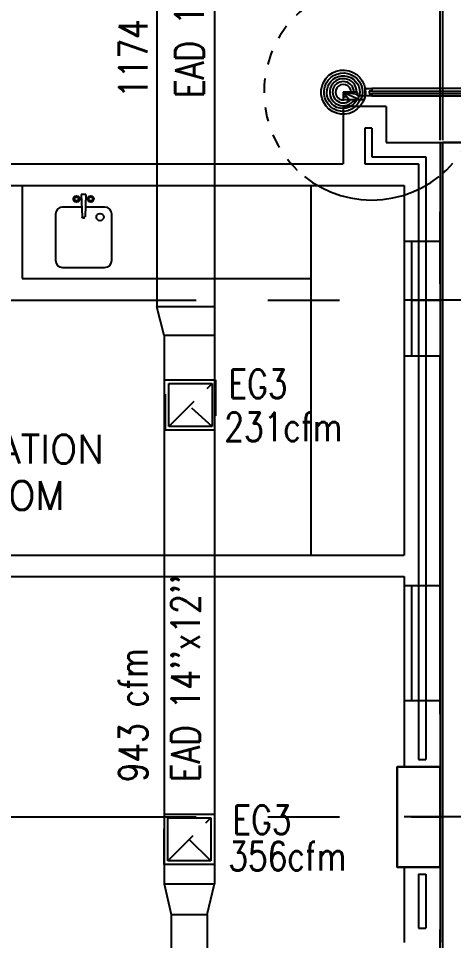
# Model space of a CAD drawing. Extents: x 417866029 to 417866302, y 43498045 to 43498122.
# Drawn here: x 417866050.46 to 417866053.5, y 43498094.93 to 43498101.35 of the extents above; entities that cross this region are included whole.
import ezdxf
from ezdxf.enums import TextEntityAlignment as Align

# ---------------------------------------------------------------- set-up
doc = ezdxf.new("R2010")
doc.units = 0
doc.header["$MEASUREMENT"] = 0
doc.linetypes.add('CENTERX2', pattern=[4, 2.5, -0.5, 0.5, -0.5])
doc.linetypes.add('HIDDEN', pattern=[0.375, 0.25, -0.125])
for name, color, linetype in [('AXES', 11, 'CENTERX2'), ('COL', 7, 'CONTINUOUS'), ('DOOR', 9, 'CONTINUOUS'), ('EXDUCT', 10, 'CONTINUOUS'), ('HAT', 11, 'CONTINUOUS'), ('INSUL', 9, 'CONTINUOUS'), ('M-EGU.', 2, 'CONTINUOUS'), ('M-TEXT', 2, 'CONTINUOUS'), ('NON-MEDICAL', 9, 'CONTINUOUS'), ('RM-NAME', 9, 'CONTINUOUS'), ('ROOF', 9, 'CONTINUOUS'), ('WALL', 9, 'CONTINUOUS'), ('WIN', 9, 'CONTINUOUS')]:
    doc.layers.add(name, color=color, linetype=linetype)
doc.styles.add('ROMANS', font='ROMANS.shx', dxfattribs={"width": 0.6})

# ---------------------------------------------------------------- blocks, each defined once
blk = doc.blocks.new('A$C1DFA4FE8')
at = {"layer": 'DOOR', "color": 0, "linetype": 'ByBlock'}
for p, q in [((0.4128956971253501, 1630.930816745182), (0.4128956971253501, 1580.930816745182)), ((0.4128956971253501, 1580.930816745182), (0.4128956971253501, 1630.930816745182)), ((50.41289569712535, 1630.930816745182), (0.4128956971253501, 1630.930816745182)), ((30.41289569712535, 1613.930816745182), (30.41289569712535, 1597.930816745182)), ((50.41289569712535, 1613.930816745211), (30.41289569712535, 1613.930816745211)), ((50.41289569712535, 1630.930816745182), (50.41289569712535, 1613.930816745211)), ((750.4128956971254, 1613.930816745211), (750.4128956971254, 1630.930816745211)), ((750.4128956971254, 1630.930816745211), (800.4128956971254, 1630.930816745211)), ((770.4128956971254, 1613.930816745211), (750.4128956971254, 1613.930816745211)), ((770.4128956971254, 1597.930816745211), (770.4128956971254, 1613.930816745211)), ((950.4128956971254, 1655.930816745211), (800.4128956971254, 1655.930816745211)), ((800.4128956971254, 1655.930816745211), (800.4128956971254, 1630.930816745211)), ((800.4128956971254, 1580.930816745211), (800.4128956971254, 1630.930816745211)), ((800.4128956971254, 1630.930816745211), (850.4128956971254, 1630.930816745211)), ((850.4128956971254, 1630.930816745211), (850.4128956971254, 1605.930816745211)), ((950.4128956971254, 1605.930816745211), (950.4128956971254, 1655.930816745211)), ((50.41289569712535, 1580.930816745182), (0.4128956970962463, 1580.930816745706)), ((50.41289569712535, 1597.930816745182), (30.41289569712535, 1597.930816745182)), ((50.41289569712535, 1597.930816745182), (50.41289569712535, 1580.930816745182)), ((750.4128956971254, 1580.930816745211), (750.4128956971254, 1597.930816745211)), ((750.4128956971254, 1597.930816745211), (770.4128956971254, 1597.930816745211)), ((800.4128956971254, 1580.930816745211), (750.4128956971254, 1580.930816745211)), ((850.4128956971254, 1605.930816745211), (950.4128956971254, 1605.930816745211)), ((0.4128956971253501, 80.93081674524001), (0.4128956971253501, 130.93081674524)), ((0.4128956971253501, 130.93081674524), (0.4128956971253501, 80.93081674524001)), ((50.41289569712535, 130.93081674524), (0.4128956970962463, 130.9308167447161)), ((50.41289569712535, 113.93081674524), (50.41289569712535, 130.93081674524)), ((82.7704384757235, 130.93081674524), (82.7704384757235, 138.1308167452808)), ((172.7704384757235, 138.1308167452808), (82.7704384757235, 138.1308167452808)), ((95.37043847572932, 138.1308167452808), (95.37043847572932, 147.1308167452808)), ((95.37043847572932, 147.1308167452808), (160.1704384757177, 147.1308167452808)), ((95.37043847572932, 138.1308167452808), (160.1704384757177, 138.1308167452808)), ((160.1704384757177, 138.1308167452808), (160.1704384757177, 147.1308167452808)), ((172.7704384757235, 130.93081674524), (172.7704384757235, 138.1308167452808)), ((750.4128956971254, 130.9308167452109), (750.4128956971254, 113.9308167452109)), ((800.4128956971254, 130.9308167452109), (750.4128956971254, 130.9308167452109)), ((800.4128956971254, 130.9308167452109), (800.4128956971254, 80.9308167452109)), ((50.41289569712535, 80.93081674524001), (0.4128956971253501, 80.93081674524001)), ((30.41289569712535, 97.93081674524001), (30.41289569712535, 113.93081674524)), ((50.41289569712535, 113.93081674524), (30.41289569712535, 113.93081674524)), ((50.41289569712535, 97.9308167452109), (30.41289569712535, 97.9308167452109)), ((50.41289569712535, 80.93081674524001), (50.41289569712535, 97.9308167452109)), ((82.7704384757235, 80.93081674524001), (82.7704384757235, 73.73081674517016)), ((172.7704384757235, 73.73081674517016), (82.7704384757235, 73.73081674517016)), ((95.37043847572932, 73.73081674517016), (95.37043847572932, 64.73081674517016)), ((95.37043847572932, 73.73081674517016), (160.1704384757177, 73.73081674517016)), ((95.37043847572932, 64.73081674517016), (160.1704384757177, 64.73081674517016)), ((160.1704384757177, 73.73081674517016), (160.1704384757177, 64.73081674517016)), ((172.7704384757235, 80.93081674524001), (172.7704384757235, 73.73081674517016)), ((750.4128956971254, 113.9308167452109), (770.4128956971254, 113.9308167452109)), ((750.4128956971254, 97.9308167452109), (750.4128956971254, 80.9308167452109)), ((770.4128956971254, 97.9308167452109), (750.4128956971254, 97.9308167452109)), ((750.4128956971254, 80.9308167452109), (800.4128956971254, 80.9308167452109)), ((770.4128956971254, 113.9308167452109), (770.4128956971254, 97.9308167452109)), ((800.4128956971254, 55.9308167452109), (800.4128956971254, 80.9308167452109)), ((800.4128956971254, 80.9308167452109), (850.4128956971254, 80.9308167452109)), ((850.4128956971254, 105.9308167452109), (950.4128956971254, 105.9308167452109)), ((850.4128956971254, 80.9308167452109), (850.4128956971254, 105.9308167452109)), ((950.4128956971254, 105.9308167452109), (950.4128956971254, 55.9308167452109)), ((950.4128956971254, 55.9308167452109), (800.4128956971254, 55.9308167452109))]:
    blk.add_line(p, q, dxfattribs=at)
at = {"layer": 'DOOR', "linetype": 'ByBlock'}
for p, q in [((750.4128956971254, 1630.930816745211), (50.41289569712535, 1630.930816745182)), ((750.4128956971254, 1613.930816745211), (50.41289569712535, 1613.930816745211)), ((750.4128956971254, 1597.930816745211), (50.41289569712535, 1597.930816745182)), ((50.41289569712535, 1580.930816745182), (750.4128956971254, 1580.930816745211)), ((50.41289569712535, 130.93081674524), (750.4128956971254, 130.9308167452109)), ((750.4128956971254, 113.9308167452109), (50.41289569712535, 113.93081674524)), ((750.4128956971254, 97.9308167452109), (50.41289569712535, 97.9308167452109)), ((750.4128956971254, 80.9308167452109), (50.41289569712535, 80.93081674524001))]:
    blk.add_line(p, q, dxfattribs=at)
at = {"layer": 'DOOR', "color": 9, "linetype": 'ByBlock'}
for p, q in [((950.4128956971254, 1605.930816745211), (836.7029657046805, 1655.930816745211)), ((950.4128956971254, 1605.930816745211), (850.4128956971254, 1619.288102788705)), ((950.4128956971254, 1605.930816745211), (910.2671613812709, 1655.930816745211)), ((950.4128956971254, 105.9308167452109), (836.7029657046805, 55.9308167452109)), ((950.4128956971254, 105.9308167452109), (850.4128956971254, 92.57353070171666)), ((950.4128956971254, 105.9308167452109), (910.2671613812709, 55.9308167452109))]:
    blk.add_line(p, q, dxfattribs=at)
at = {"layer": 'DOOR', "color": 0, "linetype": 'ByBlock'}
for centre in [(127.7704384757235, 179.4617609601992), (127.7704384757235, 32.39987253022264)]:
    blk.add_circle(centre, 32.39999999998526, dxfattribs=at)
at = {"layer": 'DOOR', "linetype": 'HIDDEN', "ltscale": 0.5}
for centre, start, end in [((751.584770697089, 1605.930816745182), 178.0938237649878, 273.7249371334132), ((751.584770697089, 105.93081674524), 86.27506286658672, 181.9061762350122)]:
    blk.add_arc(centre, 751.5877765044983, start, end, dxfattribs=at)
at = {"layer": 'DOOR', "color": 9, "linetype": 'ByBlock'}
for centre, radius, start, end in [((950.4128956971254, 1605.930816745211), 154.4019578127773, 161.1052885492919, 166.2857707775487), ((950.4128956971254, 1605.930816745211), 134.4019578127773, 158.1598493930306, 169.2800236451594), ((950.4128956971254, 1605.930816745211), 114.4019578127773, 154.0838418820621, 167.3774258712913), ((950.4128956971254, 1605.930816745211), 94.40195781277725, 148.0181880330829, 180), ((950.4128956971254, 1605.930816745211), 74.40195781277725, 137.776426416831, 180), ((950.4128956971254, 1605.930816745211), 54.40195781277725, 113.2073828919769, 180), ((950.4128956971254, 1605.930816745211), 34.40195781277725, 90.00000000000001, 180), ((950.4128956971254, 1605.930816745211), 14.40195781277725, 90.00000000000001, 180), ((950.4128956971254, 105.9308167452109), 154.4019578127773, 193.7142292224513, 198.8947114507081), ((950.4128956971254, 105.9308167452109), 134.4019578127773, 190.7199763548406, 201.8401506069695), ((950.4128956971254, 105.9308167452109), 114.4019578127773, 192.6225741287087, 205.9161581179379), ((950.4128956971254, 105.9308167452109), 94.40195781277725, 180, 211.9818119669171), ((950.4128956971254, 105.9308167452109), 74.40195781277725, 180, 222.223573583169), ((950.4128956971254, 105.9308167452109), 54.40195781277725, 180, 246.7926171080232), ((950.4128956971254, 105.9308167452109), 34.40195781277725, 180, 270), ((950.4128956971254, 105.9308167452109), 14.40195781277725, 180, 270)]:
    blk.add_arc(centre, radius, start, end, dxfattribs=at)
blk = doc.blocks.new('RM1')
at = {"layer": 'RM-NAME', "style": 'ROMANS'}
for tag, p in [('ROOMNAME1', (0, 323.8095238059759)), ('ROOMNAME2', (0, 0))]:
    blk.add_attdef(tag, text='', height=200, dxfattribs=at).set_placement(p, align=Align.MIDDLE)
blk = doc.blocks.new('C11')
at = {"layer": 'HAT'}
h = blk.add_hatch(dxfattribs=at)
h.set_pattern_fill('ANSI31', color=256, scale=300, style=0)
h.set_pattern_definition([(45, (-248556.1822811713, -75061.0053373936), (-26.51650429449553, 26.51650429449553), [])])
h.paths.add_polyline_path([(300.0000000000291, 700), (-2.91038304567337e-11, 700), (0, 349.9999999998981), (300.0000000000291, 349.9999999998981)])
h.paths.add_polyline_path([(300, 349.9999999998981), (-2.91038304567337e-11, 349.9999999998981), (-2.91038304567337e-11, 0), (300.0000000000291, 0)])
at = {"layer": 'COL'}
blk.add_lwpolyline([(300.0000000000291, 700), (299.9999999999709, 0), (0, 0), (0, 700)], close=True, dxfattribs=at)

msp = doc.modelspace()

# ---------------------------------------------------------------- linework, layer by layer
at = {"layer": 'AXES'}
for p, q in [((417866053.4034642, 43498044.50641705), (417866053.4034642, 43498121.42705345)), ((417866053.4234642, 43498044.50641705), (417866053.4234642, 43498121.42705345)), ((417866037.2034642, 43498099.39071069), (417866053.4201383, 43498099.39071069)), ((417866095.4434642, 43498099.39071069), (417866053.1534642, 43498099.39071069)), ((417866037.2034642, 43498095.7907107), (417866053.4234642, 43498095.7907107)), ((417866103.1626107, 43498095.7907107), (417866053.1534642, 43498095.7907107))]:
    msp.add_line(p, q, dxfattribs=at)
at = {"layer": 'EXDUCT', "linetype": 'ByBlock'}
for p, q in [((417866051.8299516, 43498104.42486188), (417866051.8299516, 43498095.3253041)), ((417866051.4299517, 43498104.37486188), (417866051.4299517, 43498099.34482343)), ((417866051.8299516, 43498099.34482343), (417866051.4299517, 43498099.34482343)), ((417866051.4799517, 43498099.14482344), (417866051.4299517, 43498099.34482343)), ((417866051.4799517, 43498099.14482344), (417866051.4799516, 43498095.3253041)), ((417866051.8299517, 43498099.14482345), (417866051.4799517, 43498099.14482344)), ((417866051.4799516, 43498095.3253041), (417866051.8299516, 43498095.3253041)), ((417866051.4799516, 43498095.3253041), (417866051.5299516, 43498095.11066068)), ((417866051.7799516, 43498095.11066068), (417866051.8299516, 43498095.3253041)), ((417866051.5299516, 43498095.11066068), (417866051.5299516, 43498090.97918615)), ((417866051.5299516, 43498095.11066068), (417866051.7799516, 43498095.11066068)), ((417866051.7799516, 43498095.11066068), (417866051.7799516, 43498087.3285763))]:
    msp.add_line(p, q, dxfattribs=at)
at = {"layer": 'INSUL'}
for p, q in [((417866052.9284642, 43498100.59071183), (417866052.8784642, 43498100.59071152)), ((417866052.8784642, 43498100.59071152), (417866052.8784655, 43498100.34071069)), ((417866052.9284642, 43498100.59071183), (417866052.9284655, 43498100.39071069)), ((417866052.9284655, 43498100.39071069), (417866053.3034642, 43498100.39071069)), ((417866053.3034642, 43498100.39071069), (417866053.3034642, 43498096.19071069)), ((417866052.8784655, 43498100.34071069), (417866053.2534642, 43498100.34071069)), ((417866053.2534642, 43498100.34071069), (417866053.2534642, 43498096.19071069)), ((417866053.2534642, 43498096.19071069), (417866053.3034642, 43498096.19071069)), ((417866053.2534642, 43498095.39071069), (417866053.3034642, 43498095.39071069)), ((417866053.2534642, 43498095.39071069), (417866053.2534642, 43498095.01571069)), ((417866053.3034642, 43498095.39071069), (417866053.3034642, 43498095.01571069)), ((417866053.2534642, 43498095.01571069), (417866053.3034642, 43498095.01571069))]:
    msp.add_line(p, q, dxfattribs=at)
at = {"layer": 'M-EGU.', "linetype": 'HIDDEN'}
for p, q in [((417866051.4885294, 43498098.48602834), (417866051.4885294, 43498098.83602834)), ((417866051.4885294, 43498098.83602834), (417866051.8385294, 43498098.83602834)), ((417866051.8385294, 43498098.83602834), (417866051.8385294, 43498098.48602834)), ((417866051.5135294, 43498098.51102834), (417866051.8135294, 43498098.81102835)), ((417866051.8135294, 43498098.51102834), (417866051.6739467, 43498098.63926966)), ((417866051.8385294, 43498098.48602834), (417866051.4885294, 43498098.48602834)), ((417866051.4799516, 43498095.45871069), (417866051.4799516, 43498095.80871069)), ((417866051.4799516, 43498095.80871069), (417866051.8299516, 43498095.80871069)), ((417866051.8299516, 43498095.80871069), (417866051.8299516, 43498095.45871069)), ((417866051.5049517, 43498095.48371069), (417866051.8049516, 43498095.7837107)), ((417866051.8049516, 43498095.48371069), (417866051.6549516, 43498095.63371069)), ((417866051.8299516, 43498095.45871069), (417866051.4799516, 43498095.45871069))]:
    msp.add_line(p, q, dxfattribs=at)
at = {"layer": 'M-EGU.'}
for p, q in [((417866051.5135294, 43498098.51102834), (417866051.5135294, 43498098.81102835)), ((417866051.5135294, 43498098.81102835), (417866051.8135294, 43498098.81102835)), ((417866051.8135294, 43498098.81102835), (417866051.8135294, 43498098.51102834)), ((417866051.8135294, 43498098.51102834), (417866051.5135294, 43498098.51102834)), ((417866051.5049517, 43498095.48371069), (417866051.5049517, 43498095.7837107)), ((417866051.5049517, 43498095.7837107), (417866051.8049516, 43498095.7837107)), ((417866051.8049516, 43498095.7837107), (417866051.8049516, 43498095.48371069)), ((417866051.8049516, 43498095.48371069), (417866051.5049517, 43498095.48371069))]:
    msp.add_line(p, q, dxfattribs=at)
at = {"layer": 'NON-MEDICAL'}
for p, q in [((417866050.4896958, 43498100.19261982), (417866050.4896958, 43498099.54261982)), ((417866052.5034642, 43498100.19261982), (417866052.5034642, 43498097.61761982)), ((417866052.5034642, 43498100.19261982), (417866052.5034642, 43498099.54261982)), ((417866050.9023597, 43498100.12836263), (417866050.9084142, 43498099.973102)), ((417866050.9344178, 43498100.12836263), (417866050.9023597, 43498100.12836263)), ((417866050.9344178, 43498100.12836263), (417866050.9283634, 43498099.973102)), ((417866050.722056, 43498099.99029347), (417866050.722056, 43498099.66920564)), ((417866050.9084142, 43498100.04016628), (417866050.7719288, 43498100.04016628)), ((417866051.0648488, 43498100.04016628), (417866050.9283634, 43498100.04016628)), ((417866051.1147217, 43498099.66920564), (417866051.1147217, 43498099.99029347)), ((417866050.7719288, 43498099.61933282), (417866051.0648488, 43498099.61933282)), ((417866050.4896958, 43498099.54261982), (417866052.5034642, 43498099.54261982))]:
    msp.add_line(p, q, dxfattribs=at)
for centre, radius in [((417866050.8686265, 43498100.09727446), 0.02166226048229988), ((417866050.8686265, 43498100.09727446), 0.01398170678879575), ((417866050.968151, 43498100.09727446), 0.02166226048229988), ((417866050.968151, 43498100.09727446), 0.01398170678879575), ((417866051.03284, 43498099.97073256), 0.02550626410779683)]:
    msp.add_circle(centre, radius, dxfattribs=at)
for centre, radius, start, end in [((417866050.7719288, 43498099.99029347), 0.04987281501271799, 90, 180), ((417866051.0648488, 43498099.99029347), 0.04987281501271799, 0, 90), ((417866050.9183888, 43498099.973102), 0.009974563002543034, 180, 0), ((417866050.7719288, 43498099.66920564), 0.04987281501271799, 180, 270), ((417866051.0648488, 43498099.66920564), 0.04987281501271799, 270, 0)]:
    msp.add_arc(centre, radius, start, end, dxfattribs=at)
at = {"layer": 'ROOF'}
for p, q in [((417866053.4034642, 43498100.49071069), (417866063.0234642, 43498100.49071069)), ((417866053.4234642, 43498088.84071069), (417866053.4234642, 43498100.49071069)), ((417866053.5734642, 43498100.49071069), (417866053.4234642, 43498100.49071069))]:
    msp.add_line(p, q, dxfattribs=at)
at = {"layer": 'WALL'}
for p, q in [((417866053.0284642, 43498100.74071246), (417866052.7284642, 43498100.74071057)), ((417866052.7284642, 43498100.74071057), (417866052.7284655, 43498100.34071069)), ((417866053.0284642, 43498100.74071246), (417866053.0284654, 43498100.49071069)), ((417866053.0284654, 43498100.49071069), (417866053.4034642, 43498100.49071069))]:
    msp.add_line(p, q, dxfattribs=at)
at = {"layer": 'WALL', "linetype": 'ByBlock'}
for p, q in [((417866053.4034642, 43498100.49071069), (417866053.4034642, 43498099.80275681)), ((417866047.6634642, 43498100.34071069), (417866052.7284655, 43498100.34071069)), ((417866048.4534642, 43498100.19071069), (417866053.1534642, 43498100.19071069)), ((417866053.1534642, 43498100.19071069), (417866053.1534642, 43498099.80275681)), ((417866053.1534642, 43498099.80275681), (417866053.4034642, 43498099.80275681)), ((417866053.1534642, 43498099.0027568), (417866053.4034642, 43498099.0027568)), ((417866053.1534642, 43498099.0027568), (417866053.1534642, 43498097.61571069)), ((417866053.4034642, 43498099.0027568), (417866053.4034642, 43498097.4027568)), ((417866048.4534642, 43498097.61571069), (417866053.1534642, 43498097.61571069)), ((417866046.1034642, 43498097.46571069), (417866053.1534642, 43498097.46571069)), ((417866053.1534642, 43498097.46571069), (417866053.1534642, 43498097.4027568)), ((417866053.1534642, 43498097.4027568), (417866053.4034642, 43498097.4027568)), ((417866053.1534642, 43498096.60275681), (417866053.4034642, 43498096.60275681)), ((417866053.1534642, 43498096.60275681), (417866053.1534642, 43498096.14071069)), ((417866053.4034642, 43498096.60275681), (417866053.4034642, 43498094.9157107)), ((417866053.1534642, 43498095.44071069), (417866053.1534642, 43498094.9157107))]:
    msp.add_line(p, q, dxfattribs=at)
at = {"layer": 'WALL', "linetype": 'ByBlock', "ltscale": 0.3}
msp.add_lwpolyline([(417866053.1034642, 43498095.44071069), (417866053.4034642, 43498095.44071069), (417866053.4034642, 43498096.14071069), (417866053.1034642, 43498096.14071069)], close=True, dxfattribs=at)
at = {"layer": 'WIN'}
for p, q in [((417866053.1534642, 43498099.80275681), (417866053.1534642, 43498099.0027568)), ((417866053.2034642, 43498099.80275681), (417866053.2034642, 43498099.0027568)), ((417866053.2534642, 43498099.80275681), (417866053.2534642, 43498099.0027568)), ((417866053.4034642, 43498099.80275681), (417866053.4034642, 43498099.0027568)), ((417866053.1534642, 43498097.4027568), (417866053.1534642, 43498096.60275681)), ((417866053.2034642, 43498097.4027568), (417866053.2034642, 43498096.60275681)), ((417866053.2534642, 43498097.4027568), (417866053.2534642, 43498096.60275681)), ((417866053.4034642, 43498097.4027568), (417866053.4034642, 43498096.60275681))]:
    msp.add_line(p, q, dxfattribs=at)

# ---------------------------------------------------------------- block references
at = {"layer": 'COL', "linetype": 'ByBlock', "xscale": 0.0009999871253967285, "yscale": 0.001000002026557922, "zscale": 0.001}
msp.add_blockref('C11', (417866053.1034642, 43498095.44071069), dxfattribs=at)
at = {"layer": 'DOOR', "color": 0, "linetype": 'ByBlock', "xscale": 0.0009999871253967285, "yscale": 0.001000002026557922, "zscale": 0.001, "rotation": 180}
msp.add_blockref('A$C1DFA4FE8', (417866053.6791426, 43498102.44664299), dxfattribs=at)
at = {"layer": 'RM-NAME'}
ref = msp.add_blockref('RM1', (417866050.4064098, 43498098.03034213), dxfattribs=dict(at, xscale=0.0009999871253967285, yscale=0.001000002026557922, zscale=0.001))
ref.add_attrib('ROOMNAME2', 'ROOM', dxfattribs={"height": 0.2, "style": 'ROMANS'}).set_placement((417866050.4064098, 43498098.03034213), align=Align.MIDDLE)
ref.add_attrib('ROOMNAME1', 'ISOLATION', dxfattribs={"height": 0.2, "style": 'ROMANS'}).set_placement((417866050.4064098, 43498098.35415166), align=Align.MIDDLE)

# ---------------------------------------------------------------- texts
at = {"layer": 'M-TEXT', "style": 'ROMANS', "width": 0.8}
for s, p in [("EAD 16''x12''", (417866051.7560947, 43498100.80013695)), ('1174 cfm', (417866051.3640144, 43498100.80013695)), ("EAD 14''x12''", (417866051.7289082, 43498096.0328)), ('943 cfm', (417866051.3640144, 43498096.0328))]:
    msp.add_text(s, height=0.2, rotation=90, dxfattribs=at).set_placement(p)
for s, p in [('EG3', (417866051.9285968, 43498098.7078308)), ('231cfm', (417866051.8993285, 43498098.40865377)), ('EG3', (417866051.9565905, 43498095.67109252)), ('356cfm', (417866051.9273222, 43498095.41805352))]:
    msp.add_text(s, height=0.2, dxfattribs=at).set_placement(p)

doc.saveas('drawing.dxf')
